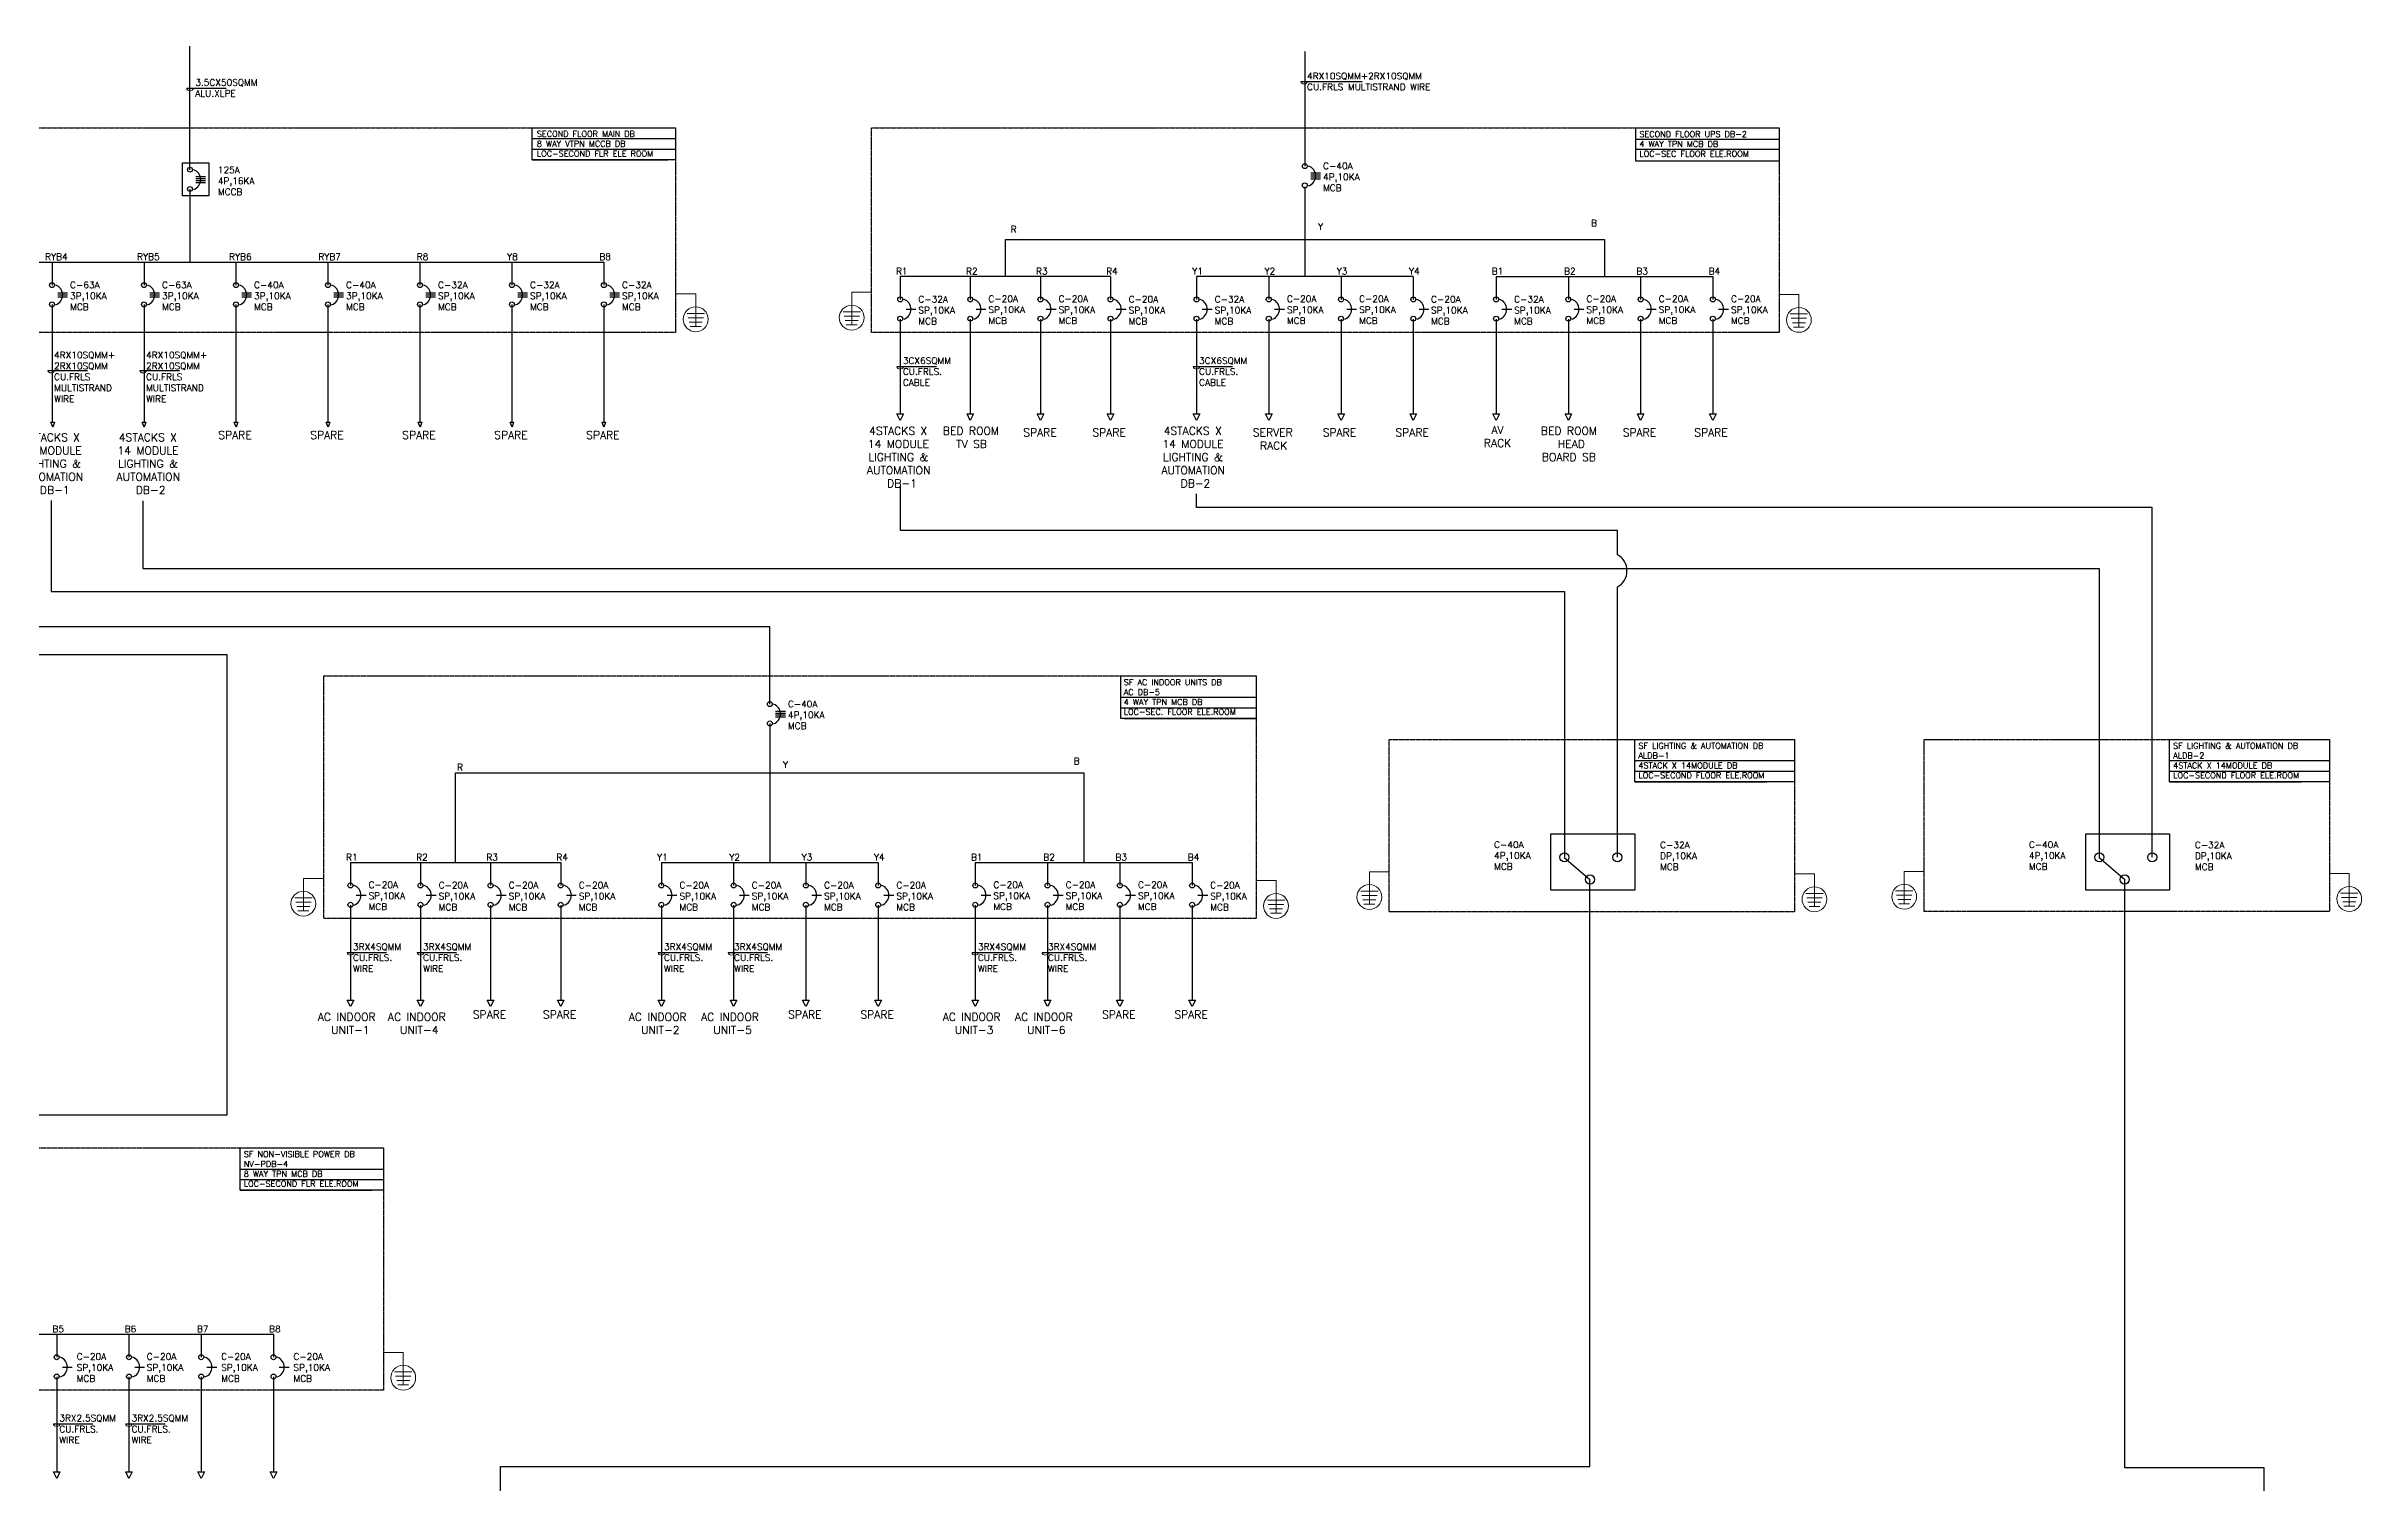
# Model space of a CAD drawing. Header units: inches. Extents: x 1505 to 45938, y 688 to 13260.
# Drawn here: x 38890 to 45938, y 4181 to 8555 of the extents above; entities that cross this region are included whole.
import ezdxf

# ---------------------------------------------------------------- set-up
doc = ezdxf.new("R2010")
doc.units = ezdxf.units.IN
doc.header["$MEASUREMENT"] = 0
doc.linetypes.add('DASHED', pattern=[0.75, 0.5, -0.25])
doc.linetypes.add('DASHED2', pattern=[0.375, 0.25, -0.125])
for name, color, linetype, lineweight in [('ELC.CABLE', 6, 'Continuous', 25), ('ELEC CT', 4, 'Continuous', 18), ('ELEC TEXT', 7, 'Continuous', 25), ('ELEC_PANEL', 3, 'DASHED', 30)]:
    doc.layers.add(name, color=color, linetype=linetype, lineweight=lineweight)
for name, color, linetype in [('ELEC MCB', 6, 'Continuous'), ('ELEC MCCB', 11, 'Continuous'), ('FITTING', 7, 'Continuous')]:
    doc.layers.add(name, color=color, linetype=linetype)
doc.styles.add('ANAMIKA', font='romans.shx')
doc.styles.add('SARVESH', font='romans.shx')

# ---------------------------------------------------------------- blocks, each defined once
blk = doc.blocks.new('3P MCB')
for points in [[(17.5, -24), (47.5, -24)], [(17.5, -30), (47.5, -30)], [(17.5, -36), (47.5, -36)]]:
    blk.add_lwpolyline(points)
at = {"lineweight": 25}
for centre in [(0, 0), (0, -58.8)]:
    blk.add_circle(centre, 7.5, dxfattribs=at)
blk.add_arc((0.6, -30), 31.9, 289.80387, 70.19613, dxfattribs=at)
blk = doc.blocks.new('EARTHING')
at = {"layer": 'ELEC CT', "color": 7}
for p, q in [((-8.8, 0), (8.8, 0)), ((-7.8, -4.4), (7.8, -4.4)), ((-6.6, -8.8), (6.6, -8.8)), ((-5.5, -13.2), (5.5, -13.2))]:
    blk.add_line(p, q, dxfattribs=at)
for points in [[(0, 19.7), (-20.1, 19.7)], [(0, -13.2), (0, 19.7)]]:
    blk.add_lwpolyline(points, dxfattribs=at)
blk.add_circle((0, -6), 12.6, dxfattribs=at)
blk = doc.blocks.new('4P MCCB')
at = {"lineweight": 25}
blk.add_lwpolyline([(-40, 100), (40, 100), (40, 0), (-40, 0)], close=True, dxfattribs=at)
for points in [[(0, 58.4), (30, 58.4)], [(0, 52.4), (30, 52.4)], [(0, 46.4), (30, 46.4)], [(0, 40.4), (30, 40.4)]]:
    blk.add_lwpolyline(points)
for centre in [(-17.5, 79.4), (-17.5, 20.6)]:
    blk.add_circle(centre, 7.5, dxfattribs=at)
blk.add_arc((-16.9, 49.4), 31.9, 289.80387, 70.19613, dxfattribs=at)
blk = doc.blocks.new('4P MCB')
for points in [[(17.5, -21), (47.5, -21)], [(17.5, -27), (47.5, -27)], [(17.5, -33), (47.5, -33)], [(17.5, -39), (47.5, -39)]]:
    blk.add_lwpolyline(points)
at = {"lineweight": 25}
for centre in [(0, 0), (0, -58.8)]:
    blk.add_circle(centre, 7.5, dxfattribs=at)
blk.add_arc((0.6, -30), 31.9, 289.80387, 70.19613, dxfattribs=at)
blk = doc.blocks.new('MCB SP')
blk.add_lwpolyline([(17.5, -30), (47.5, -30)])
at = {"lineweight": 25}
for centre in [(0, 0), (0, -58.8)]:
    blk.add_circle(centre, 7.5, dxfattribs=at)
blk.add_arc((0.6, -30), 31.9, 289.80387, 70.19613, dxfattribs=at)

msp = doc.modelspace()

# ---------------------------------------------------------------- linework, layer by layer
at = {"color": 6}
for points in [[(39327.6, 8179.5), (39327.6, 8555)], [(42721.4, 8127.9), (42721.4, 7854.9)], [(41809.6, 7854.9), (41809.6, 7966.9), (43633.3, 7966.9), (43633.3, 7854.9)], [(38907.6, 7769.7), (38907.6, 7411.2)], [(39187.6, 7769.7), (39187.6, 7411.2)], [(39467.6, 7769.7), (39467.6, 7411.2)], [(39747.6, 7769.7), (39747.6, 7411.2)], [(40027.6, 7769.7), (40027.6, 7411.2)], [(40307.6, 7769.7), (40307.6, 7411.2)], [(40587.6, 7769.7), (40587.6, 7411.2)], [(36950.1, 5117.7), (36950.1, 5303.5), (39441.1, 5303.5), (39441.1, 6703.4), (38331.5, 6703.4), (38331.5, 7248)], [(41092.5, 6553.3), (41092.5, 6788.1), (38631.9, 6788.1), (38631.9, 7248)], [(45300.5, 6087.2), (45300.5, 7151.4), (42391.2, 7151.4), (42391.2, 7193.6)], [(38904.8, 7172.6), (38904.8, 6896.1), (43511.4, 6896.1), (43511.4, 6087.2)], [(39184, 7172.3), (39184, 6966.3), (45138.8, 6966.3), (45138.8, 6086.8)], [(40135.9, 6071.6), (40135.9, 6344.6), (42048, 6344.6), (42048, 6071.6)], [(41092.5, 6344.6), (41092.5, 6071.6)], [(40272.6, 3404.9), (40272.6, 4233.1), (43588.9, 4233.1), (43588.9, 6019.7)], [(40283.9, 1618.9), (40283.9, 2266.8), (45641, 2266.8), (45641, 4229.3), (45216.8, 4229.3), (45216.8, 6019.7)]]:
    msp.add_lwpolyline(points, dxfattribs=at)
for points in [[(39317.6, 8427.5), (39437.6, 8427.5)], [(42709.2, 8448.4), (42896, 8448.4)], [(38895.3, 7569), (39015.3, 7569)], [(39175.3, 7569), (39295.3, 7569)], [(41479.6, 7580.7), (41599.6, 7580.7)], [(42381.4, 7580.7), (42501.4, 7580.7)], [(39805.9, 5797.4), (39925.9, 5797.4)], [(40019.3, 5797.4), (40139.3, 5797.4)], [(40752.5, 5797.4), (40872.5, 5797.4)], [(40965.9, 5797.4), (41085.9, 5797.4)], [(41708, 5797.4), (41828, 5797.4)], [(41921.3, 5797.4), (42041.3, 5797.4)], [(38911.8, 4363), (39031.8, 4363)], [(39131.8, 4363), (39251.8, 4363)]]:
    msp.add_lwpolyline(points)
msp.add_lwpolyline([(43672.7, 6087.2), (43672.7, 6909.8, 0.591952), (43672.7, 7008.1), (43672.7, 7081.7), (41490.3, 7081.7), (41490.3, 7216.2)], format="xyb", dxfattribs=at)
at = {"layer": 'ELC.CABLE'}
msp.add_line((38067.6, 7898.5), (40587.6, 7898.5), dxfattribs=at)
for points in [[(42721.4, 8539.2), (42721.4, 8190.6)], [(38907.6, 7898.5), (38907.6, 7828.5)], [(39187.6, 7898.5), (39187.6, 7828.5)], [(39467.6, 7898.5), (39467.6, 7828.5)], [(39747.6, 7898.5), (39747.6, 7828.5)], [(40027.6, 7898.5), (40027.6, 7828.5)], [(40307.6, 7898.5), (40307.6, 7828.5)], [(40587.6, 7898.5), (40587.6, 7828.5)], [(42129.7, 7854.9), (41489.6, 7854.9), (41489.6, 7784.9)], [(41702.9, 7854.9), (41702.9, 7784.9)], [(41916.3, 7854.9), (41916.3, 7784.9)], [(42129.7, 7854.9), (42129.7, 7784.9)], [(43051.4, 7854.9), (42391.4, 7854.9), (42391.4, 7784.9)], [(42611.4, 7854.9), (42611.4, 7784.9)], [(42831.4, 7854.9), (42831.4, 7784.9)], [(43051.4, 7854.9), (43051.4, 7784.9)], [(43303.3, 7854.9), (43303.3, 7784.9)], [(43303.3, 7854.9), (43963.3, 7854.9)], [(43523.3, 7854.9), (43523.3, 7784.9)], [(43743.3, 7854.9), (43743.3, 7784.9)], [(43963.3, 7854.9), (43963.3, 7784.9)], [(41489.6, 7725.1), (41489.6, 7436.2)], [(41702.9, 7725.1), (41702.9, 7436.2)], [(41916.3, 7725.1), (41916.3, 7436.2)], [(42129.7, 7725.1), (42129.7, 7436.2)], [(42391.4, 7725.1), (42391.4, 7436.2)], [(42611.4, 7725.1), (42611.4, 7436.2)], [(42831.4, 7725.1), (42831.4, 7436.2)], [(43051.4, 7725.1), (43051.4, 7436.2)], [(43303.3, 7725.1), (43303.3, 7436.2)], [(43523.3, 7725.1), (43523.3, 7436.2)], [(43743.3, 7725.1), (43743.3, 7436.2)], [(43963.3, 7725.1), (43963.3, 7436.2)], [(41092.5, 6494.6), (41092.5, 6344.6)], [(39815.9, 6071.6), (39815.9, 6001.6)], [(39815.9, 6071.6), (40456, 6071.6), (40456, 6001.6)], [(40029.3, 6071.6), (40029.3, 6001.6)], [(40242.6, 6071.6), (40242.6, 6001.6)], [(40762.5, 6071.6), (40762.5, 6001.6)], [(40762.5, 6071.6), (41422.5, 6071.6), (41422.5, 6001.6)], [(40982.5, 6071.6), (40982.5, 6001.6)], [(41202.5, 6071.6), (41202.5, 6001.6)], [(41718, 6071.6), (41718, 6001.6)], [(41718, 6071.6), (42378, 6071.6), (42378, 6001.6)], [(41938, 6071.6), (41938, 6001.6)], [(42158, 6071.6), (42158, 6001.6)], [(39815.9, 5941.8), (39815.9, 5652.9)], [(40029.3, 5941.8), (40029.3, 5652.9)], [(40242.6, 5941.8), (40242.6, 5652.9)], [(40456, 5941.8), (40456, 5652.9)], [(40762.5, 5941.8), (40762.5, 5652.9)], [(40982.5, 5941.8), (40982.5, 5652.9)], [(41202.5, 5941.8), (41202.5, 5652.9)], [(41422.5, 5941.8), (41422.5, 5652.9)], [(41718, 5941.8), (41718, 5652.9)], [(41938, 5941.8), (41938, 5652.9)], [(42158, 5941.8), (42158, 5652.9)], [(42378, 5941.8), (42378, 5652.9)], [(38041.8, 4635.9), (39581.8, 4635.9), (39581.8, 4565.9)], [(38921.8, 4635.9), (38921.8, 4565.9)], [(39141.8, 4635.9), (39141.8, 4565.9)], [(39361.8, 4635.9), (39361.8, 4565.9)], [(39581.8, 4635.9), (39581.8, 4565.9)], [(38921.8, 4506.1), (38921.8, 4217.3)], [(39141.8, 4506.1), (39141.8, 4217.3)], [(39361.8, 4506.1), (39361.8, 4217.3)], [(39581.8, 4506.1), (39581.8, 4217.3)]]:
    msp.add_lwpolyline(points, dxfattribs=at)
for points in [[(41489.6, 7416.2), (41479.6, 7436.2), (41499.6, 7436.2)], [(41702.9, 7416.2), (41692.9, 7436.2), (41712.9, 7436.2)], [(41916.3, 7416.2), (41906.3, 7436.2), (41926.3, 7436.2)], [(42129.7, 7416.2), (42119.7, 7436.2), (42139.7, 7436.2)], [(42391.4, 7416.2), (42381.4, 7436.2), (42401.4, 7436.2)], [(42611.4, 7416.2), (42601.4, 7436.2), (42621.4, 7436.2)], [(42831.4, 7416.2), (42821.4, 7436.2), (42841.4, 7436.2)], [(43051.4, 7416.2), (43041.4, 7436.2), (43061.4, 7436.2)], [(43303.3, 7416.2), (43293.3, 7436.2), (43313.3, 7436.2)], [(43523.3, 7416.2), (43513.3, 7436.2), (43533.3, 7436.2)], [(43743.3, 7416.2), (43733.3, 7436.2), (43753.3, 7436.2)], [(43963.3, 7416.2), (43953.3, 7436.2), (43973.3, 7436.2)], [(39815.9, 5632.9), (39805.9, 5652.9), (39825.9, 5652.9)], [(40029.3, 5632.9), (40019.3, 5652.9), (40039.3, 5652.9)], [(40242.6, 5632.9), (40232.6, 5652.9), (40252.6, 5652.9)], [(40456, 5632.9), (40446, 5652.9), (40466, 5652.9)], [(40762.5, 5632.9), (40752.5, 5652.9), (40772.5, 5652.9)], [(40982.5, 5632.9), (40972.5, 5652.9), (40992.5, 5652.9)], [(41202.5, 5632.9), (41192.5, 5652.9), (41212.5, 5652.9)], [(41422.5, 5632.9), (41412.5, 5652.9), (41432.5, 5652.9)], [(41718, 5632.9), (41708, 5652.9), (41728, 5652.9)], [(41938, 5632.9), (41928, 5652.9), (41948, 5652.9)], [(42158, 5632.9), (42148, 5652.9), (42168, 5652.9)], [(42378, 5632.9), (42368, 5652.9), (42388, 5652.9)], [(38921.8, 4197.3), (38911.8, 4217.3), (38931.8, 4217.3)], [(39141.8, 4197.3), (39131.8, 4217.3), (39151.8, 4217.3)], [(39361.8, 4197.3), (39351.8, 4217.3), (39371.8, 4217.3)], [(39581.8, 4197.3), (39571.8, 4217.3), (39591.8, 4217.3)]]:
    msp.add_lwpolyline(points, close=True, dxfattribs=at)
at = {"layer": 'ELEC TEXT', "color": 6}
for points in [[(39327.6, 8120.7), (39327.6, 7898.5)], [(38904.3, 7411.2), (38915.3, 7411.2), (38910.3, 7396.2), (38904.3, 7411.2)], [(39181.8, 7411.2), (39192.8, 7411.2), (39187.8, 7396.2), (39181.8, 7411.2)], [(39461.8, 7411.2), (39472.8, 7411.2), (39467.8, 7396.2), (39461.8, 7411.2)], [(39741.8, 7411.2), (39752.8, 7411.2), (39747.8, 7396.2), (39741.8, 7411.2)], [(40021.8, 7411.2), (40032.8, 7411.2), (40027.8, 7396.2), (40021.8, 7411.2)], [(40301.8, 7411.2), (40312.8, 7411.2), (40307.8, 7396.2), (40301.8, 7411.2)], [(40581.8, 7411.2), (40592.8, 7411.2), (40587.8, 7396.2), (40581.8, 7411.2)], [(43510.9, 6086.8), (43588.9, 6019.7)], [(45138.8, 6086.8), (45216.8, 6019.7)]]:
    msp.add_lwpolyline(points, dxfattribs=at)
for points in [[(43470.2, 6158.5), (43725.2, 6158.5), (43725.2, 5987.2), (43470.2, 5987.2)], [(45098, 6158.5), (45353, 6158.5), (45353, 5987.2), (45098, 5987.2)]]:
    msp.add_lwpolyline(points, close=True, dxfattribs=at)
for centre in [(43511.4, 6087.2), (43672.7, 6087.2), (45139.3, 6087.2), (45300.5, 6087.2), (43588.9, 6019.7), (45216.8, 6019.7)]:
    msp.add_circle(centre, 13.8, dxfattribs=at)
at = {"layer": 'ELEC_PANEL', "linetype": 'DASHED2'}
for points in [[(37849.4, 8307.3), (40805.8, 8307.3), (40805.8, 7684.5), (37849.4, 7684.5)], [(41402.3, 8307.3), (44164.6, 8307.3), (44164.6, 7684.5), (41402.3, 7684.5)], [(39735, 6639.1), (42573.1, 6639.1), (42573.1, 5901.2), (39735, 5901.2)], [(42978, 6446.2), (44212.1, 6446.2), (44212.1, 5921.5), (42978, 5921.5)], [(44605.9, 6446.2), (45840, 6446.2), (45840, 5922.4), (44605.9, 5922.4)], [(34124.9, 5203.5), (39916.3, 5203.5), (39916.3, 4465.6), (34124.9, 4465.6)]]:
    msp.add_lwpolyline(points, close=True, dxfattribs=at)
at = {"layer": 'ELEC_PANEL'}
msp.add_lwpolyline([(40369.6, 8307.3), (40805.8, 8307.3), (40805.8, 8210.1), (40369.6, 8210)], close=True, dxfattribs=at)
at = {"layer": 'ELEC_PANEL', "linetype": 'Continuous'}
for points in [[(40369.6, 8274.9), (40805.8, 8274.9)], [(44164.6, 8205.5), (43728.5, 8205.5), (43728.5, 8307.3), (44164.6, 8307.3), (44164.6, 8205.5)], [(43728.5, 8273), (44164.6, 8273)], [(40369.6, 8242.5), (40805.8, 8242.5)], [(40369.6, 8210), (40781.9, 8210.1)], [(40369.6, 8210), (40781.9, 8210.1)], [(43728.5, 8241.8), (44164.6, 8241.8)], [(42573.1, 6509.5), (42161.3, 6509.5), (42161.3, 6639.1), (42573.1, 6639.1), (42573.1, 6509.5)], [(42161.3, 6574.3), (42573.1, 6574.3)], [(42161.3, 6541.9), (42573.1, 6541.9)], [(42171.1, 6541.9), (42573.1, 6541.9)], [(42171.1, 6509.5), (42573.1, 6509.5)], [(44212.1, 6316.6), (43725.5, 6316.6), (43725.5, 6446.2), (44212.1, 6446.2), (44212.1, 6316.6)], [(45840, 6316.6), (45353.3, 6316.6), (45353.3, 6446.2), (45840, 6446.2), (45840, 6316.6)], [(43725.5, 6381.4), (44212.1, 6381.4)], [(43725.5, 6349), (44127.5, 6349)], [(43725.5, 6349), (44212.1, 6349)], [(45353.3, 6381.4), (45840, 6381.4)], [(45353.3, 6349), (45755.3, 6349)], [(45353.3, 6349), (45840, 6349)], [(43725.5, 6316.6), (44127.5, 6316.6)], [(45353.3, 6316.6), (45755.3, 6316.6)], [(39916.3, 5073.9), (39480.2, 5073.9), (39480.2, 5203.5), (39916.3, 5203.5), (39916.3, 5073.9)], [(39480.2, 5138.7), (39916.3, 5138.7)], [(39480.2, 5106.3), (39882.2, 5106.3)], [(39480.2, 5106.3), (39916.3, 5106.3)], [(39480.2, 5073.9), (39882.2, 5073.9)]]:
    msp.add_lwpolyline(points, dxfattribs=at)
at = {"layer": 'ELEC_PANEL'}
msp.add_lwpolyline([(40369.6, 8242.5), (40714.1, 8242.5)], dxfattribs=at)
at = {"layer": 'FITTING', "lineweight": 15, "extrusion": (0, 0, -1)}
for centre in [(39327.6, 8427.5), (42719.2, 8448.4), (38905.3, 7569), (39185.3, 7569), (41489.6, 7580.7), (42391.4, 7580.7), (39815.9, 5797.4), (40029.3, 5797.4), (40762.5, 5797.4), (40975.9, 5797.4), (41718, 5797.4), (41931.3, 5797.4), (38921.8, 4363), (39141.8, 4363)]:
    msp.add_ellipse(centre, major_axis=(-10, 0), ratio=0.785432, start_param=3.141593, end_param=6.283185, dxfattribs=at)

# ---------------------------------------------------------------- block references
at = {"layer": 'ELEC MCB', "color": 6, "lineweight": 25}
for name, p in [('4P MCB', (42721.4, 8190.6)), ('3P MCB', (39187.6, 7828.5)), ('3P MCB', (39467.6, 7828.5)), ('3P MCB', (39747.6, 7828.5)), ('3P MCB', (40027.6, 7828.5)), ('3P MCB', (40307.6, 7828.5)), ('3P MCB', (40587.6, 7828.5)), ('MCB SP', (41489.6, 7784.9)), ('MCB SP', (41702.9, 7784.9)), ('MCB SP', (41916.3, 7784.9)), ('MCB SP', (42129.7, 7784.9)), ('MCB SP', (42391.4, 7784.9)), ('MCB SP', (42611.4, 7784.9)), ('MCB SP', (42831.4, 7784.9)), ('MCB SP', (43051.4, 7784.9)), ('MCB SP', (43303.3, 7784.9)), ('MCB SP', (43523.3, 7784.9)), ('MCB SP', (43743.3, 7784.9)), ('MCB SP', (43963.3, 7784.9)), ('4P MCB', (41092.5, 6553.3)), ('MCB SP', (39815.9, 6001.6)), ('MCB SP', (40029.3, 6001.6)), ('MCB SP', (40242.6, 6001.6)), ('MCB SP', (40456, 6001.6)), ('MCB SP', (40762.5, 6001.6)), ('MCB SP', (40982.5, 6001.6)), ('MCB SP', (41202.5, 6001.6)), ('MCB SP', (41422.5, 6001.6)), ('MCB SP', (41718, 6001.6)), ('MCB SP', (41938, 6001.6)), ('MCB SP', (42158, 6001.6)), ('MCB SP', (42378, 6001.6)), ('MCB SP', (38921.8, 4565.9)), ('MCB SP', (39141.8, 4565.9)), ('MCB SP', (39361.8, 4565.9)), ('MCB SP', (39581.8, 4565.9))]:
    msp.add_blockref(name, p, dxfattribs=at)
at = {"layer": 'ELEC MCB', "color": 2, "lineweight": 25, "true_color": 0xf1eb1f}
msp.add_blockref('3P MCB', (38907.6, 7828.5), dxfattribs=at)
at = {"layer": 'ELEC MCCB'}
msp.add_blockref('4P MCCB', (39345.1, 8100.1), dxfattribs=at)
at = {"layer": 'ELEC_PANEL', "color": 7, "yscale": 3, "zscale": 3}
for p, xscale in [((40867.1, 7742.5), 3), ((41341.9, 7747.4), -3), ((44224.9, 7740.5), 3), ((39672.7, 5964.1), -3), ((42633.4, 5957.2), 3), ((42917.7, 5984.4), -3), ((44272.5, 5977.5), 3), ((44545.6, 5985.3), -3), ((45900.3, 5978.4), 3), ((39976.7, 4521.5), 3)]:
    msp.add_blockref('EARTHING', p, dxfattribs=dict(at, xscale=xscale))

# ---------------------------------------------------------------- texts
at = {"layer": 'ELEC TEXT', "linetype": 'DASHED2', "char_height": 20, "attachment_point": 4, "style": 'SARVESH'}
for s, insert, width in [('4RX10SQMM+2RX10SQMM CU.FRLS MULTISTRAND WIRE ', (42727.9, 8448), 440.875), ('3.5CX50SQMM \\PALU.XLPE', (39343.8, 8428.4), 200.319), ('\\pt60.01;125A\\P\\ptz;4P,16KA\\PMCCB', (39412.5, 8145.4), 200.319), ('\\pt60.01;C-40A\\P\\ptz;4P,10KA\\PMCB', (42776.6, 8157.6), 200.319), ('\\pt60.01;R', (41825.7, 7998.6), 200.319), ('\\pt60.01;Y', (42761.4, 8006.3), 200.319), ('\\pt60.01;B', (43592.1, 8017.3), 200.319), ('\\pt60.01;RYB4', (38886.8, 7914.7), 200.319), ('\\pt60.01;RYB5', (39166.8, 7914.7), 200.319), ('\\pt60.01;RYB6', (39446.8, 7914.7), 200.319), ('\\pt60.01;RYB7', (39718.2, 7914.7), 200.319), ('\\pt60.01;R8', (40018.1, 7914.7), 200.319), ('\\pt60.01;Y8', (40292.9, 7914.7), 200.319), ('\\pt60.01;B8 ', (40573.5, 7914.7), 200.319), ('\\pt60.01;C-63A\\P\\ptz;3P,10KA\\PMCB', (38962.7, 7795.5), 200.319), ('\\pt60.01;C-63A\\P\\ptz;3P,10KA\\PMCB', (39242.7, 7795.5), 200.319), ('\\pt60.01;C-40A\\P\\ptz;3P,10KA\\PMCB', (39522.7, 7795.5), 200.319), ('\\pt60.01;C-40A\\P\\ptz;3P,10KA\\PMCB', (39802.7, 7795.5), 200.319), ('\\pt60.01;C-32A\\P\\ptz;SP,10KA\\PMCB', (40082.7, 7795.5), 200.319), ('\\pt60.01;C-32A\\P\\ptz;SP,10KA\\PMCB', (40362.7, 7795.5), 200.319), ('\\pt60.01;C-32A\\P\\ptz;SP,10KA\\PMCB', (40642.7, 7795.5), 200.319), ('\\pt60.01;R1', (41476.5, 7870.8), 200.319), ('\\pt60.01;R2', (41689.8, 7870.8), 200.319), ('\\pt60.01;R3', (41903.2, 7870.8), 200.319), ('\\pt60.01;R4', (42116.6, 7870.8), 200.319), ('\\pt60.01;Y1', (42378.3, 7870.8), 200.319), ('\\pt60.01;Y2', (42598.3, 7870.8), 200.319), ('\\pt60.01;Y3', (42818.3, 7870.8), 200.319), ('\\pt60.01;Y4', (43038.3, 7870.8), 200.319), ('\\pt60.01;B1', (43290.2, 7870.8), 200.319), ('\\pt60.01;B2', (43510.2, 7870.8), 200.319), ('\\pt60.01;B3', (43730.2, 7870.8), 200.319), ('\\pt60.01;B4', (43950.2, 7870.8), 200.319), ('\\pt60.01;C-32A\\P\\ptz;SP,10KA\\PMCB', (41544.7, 7751.9), 200.319), ('\\pt60.01;C-20A\\P\\ptz;SP,10KA\\PMCB', (41758.1, 7753.6), 200.319), ('\\pt60.01;C-20A\\P\\ptz;SP,10KA\\PMCB', (41971.5, 7753.5), 200.319), ('\\pt60.01;C-20A\\P\\ptz;SP,10KA\\PMCB', (42184.8, 7751.9), 200.319), ('\\pt60.01;C-32A\\P\\ptz;SP,10KA\\PMCB', (42446.6, 7751.9), 200.319), ('\\pt60.01;C-20A\\P\\ptz;SP,10KA\\PMCB', (42666.6, 7753.5), 200.319), ('\\pt60.01;C-20A\\P\\ptz;SP,10KA\\PMCB', (42886.6, 7753.6), 200.319), ('\\pt60.01;C-20A\\P\\ptz;SP,10KA\\PMCB', (43105.4, 7751.9), 200.319), ('\\pt60.01;C-32A\\P\\ptz;SP,10KA\\PMCB', (43358.4, 7751.9), 200.319), ('\\pt60.01;C-20A\\P\\ptz;SP,10KA\\PMCB', (43578.4, 7753.5), 200.319), ('\\pt60.01;C-20A\\P\\ptz;SP,10KA\\PMCB', (43798.4, 7753.6), 200.319), ('\\pt60.01;C-20A\\P\\ptz;SP,10KA\\PMCB', (44018.4, 7753.5), 200.319), ('4RX10SQMM+\\P2RX10SQMM CU.FRLS MULTISTRAND WIRE ', (38914, 7549), 200.319), ('4RX10SQMM+\\P2RX10SQMM CU.FRLS MULTISTRAND WIRE ', (39194, 7549), 200.319), ('3CX6SQMM \\PCU.FRLS.\\PCABLE', (41497.6, 7565.1), 200.319), ('3CX6SQMM \\PCU.FRLS.\\PCABLE', (42399.4, 7565.1), 200.319), ('\\pt60.01;C-40A\\P\\ptz;4P,10KA\\PMCB', (41147.7, 6520.4), 200.319), ('\\pt60.01;R', (40140.3, 6361.3), 200.319), ('\\pt60.01;Y', (41132.5, 6369.1), 200.319), ('\\pt60.01;B', (42017.7, 6380), 200.319), ('\\pt60.01;C-40A\\P\\ptz;4P,10KA\\PMCB', (43297.4, 6092.4), 200.319), ('\\pt60.01;C-32A\\P\\ptz;DP,10KA\\PMCB', (43802.6, 6091.4), 200.319), ('\\pt60.01;C-40A\\P\\ptz;4P,10KA\\PMCB', (44925.2, 6092.4), 200.319), ('\\pt60.01;C-32A\\P\\ptz;DP,10KA\\PMCB', (45430.5, 6091.4), 200.319), ('\\pt60.01;R1', (39802.8, 6087.5), 200.319), ('\\pt60.01;R2', (40016.2, 6087.5), 200.319), ('\\pt60.01;R3', (40229.5, 6087.5), 200.319), ('\\pt60.01;R4', (40442.9, 6087.5), 200.319), ('\\pt60.01;Y1', (40749.4, 6087.5), 200.319), ('\\pt60.01;Y2', (40969.4, 6087.5), 200.319), ('\\pt60.01;Y3', (41189.4, 6087.5), 200.319), ('\\pt60.01;Y4', (41409.4, 6087.5), 200.319), ('\\pt60.01;B1', (41704.9, 6087.5), 200.319), ('\\pt60.01;B2', (41924.9, 6087.5), 200.319), ('\\pt60.01;B3', (42144.9, 6087.5), 200.319), ('\\pt60.01;B4', (42364.9, 6087.5), 200.319), ('\\pt60.01;C-20A\\P\\ptz;SP,10KA\\PMCB', (39871.1, 5970.3), 200.319), ('\\pt60.01;C-20A\\P\\ptz;SP,10KA\\PMCB', (40084.4, 5969), 200.319), ('\\pt60.01;C-20A\\P\\ptz;SP,10KA\\PMCB', (40297.8, 5969), 200.319), ('\\pt60.01;C-20A\\P\\ptz;SP,10KA\\PMCB', (40511.2, 5969), 200.319), ('\\pt60.01;C-20A\\P\\ptz;SP,10KA\\PMCB', (40817.7, 5969), 200.319), ('\\pt60.01;C-20A\\P\\ptz;SP,10KA\\PMCB', (41037.7, 5969), 200.319), ('\\pt60.01;C-20A\\P\\ptz;SP,10KA\\PMCB', (41257.7, 5969), 200.319), ('\\pt60.01;C-20A\\P\\ptz;SP,10KA\\PMCB', (41477.7, 5969), 200.319), ('\\pt60.01;C-20A\\P\\ptz;SP,10KA\\PMCB', (41773.1, 5970.3), 200.319), ('\\pt60.01;C-20A\\P\\ptz;SP,10KA\\PMCB', (41993.1, 5970.3), 200.319), ('\\pt60.01;C-20A\\P\\ptz;SP,10KA\\PMCB', (42213.1, 5970.3), 200.319), ('\\pt60.01;C-20A\\P\\ptz;SP,10KA\\PMCB', (42433.1, 5969), 200.319), ('3RX4SQMM \\PCU.FRLS.\\PWIRE', (39823.9, 5781.8), 200.319), ('3RX4SQMM \\PCU.FRLS.\\PWIRE', (40037.3, 5781.8), 200.319), ('3RX4SQMM \\PCU.FRLS.\\PWIRE', (40770.5, 5781.8), 200.319), ('3RX4SQMM \\PCU.FRLS.\\PWIRE', (40983.9, 5781.8), 200.319), ('3RX4SQMM \\PCU.FRLS.\\PWIRE', (41726, 5781.8), 200.319), ('3RX4SQMM \\PCU.FRLS.\\PWIRE', (41939.3, 5781.8), 200.319), ('\\pt60.01;B5', (38908.7, 4651.8), 200.319), ('\\pt60.01;B6', (39128.7, 4651.8), 200.319), ('\\pt60.01;B7', (39348.7, 4651.8), 200.319), ('\\pt60.01;B8', (39568.7, 4651.8), 200.319), ('\\pt60.01;C-20A\\P\\ptz;SP,10KA\\PMCB', (38982.6, 4534.6), 200.319), ('\\pt60.01;C-20A\\P\\ptz;SP,10KA\\PMCB', (39196, 4534.6), 200.319), ('\\pt60.01;C-20A\\P\\ptz;SP,10KA\\PMCB', (39422.6, 4534.6), 200.319), ('\\pt60.01;C-20A\\P\\ptz;SP,10KA\\PMCB', (39642.6, 4534.6), 200.319), ('3RX2.5SQMM \\PCU.FRLS.\\PWIRE', (38929.8, 4347.4), 200.319), ('3RX2.5SQMM \\PCU.FRLS.\\PWIRE', (39149.8, 4347.4), 200.319)]:
    msp.add_mtext(s, dxfattribs=dict(at, insert=insert, width=width))
at = {"layer": 'ELEC TEXT', "attachment_point": 1, "style": 'ANAMIKA'}
for s, insert, char_height, width in [('SECOND FLOOR MAIN DB\\P8 WAY VTPN MCCB DB\\PLOC-SECOND FLR ELE ROOM', (40383.5, 8297.5), 18, 461.336), ('SECOND FLOOR UPS DB-2 \\P4 WAY TPN MCB DB\\PLOC-SEC FLOOR ELE.ROOM', (43739.5, 8296.8), 18, 649.053), ('\\pi12.40625;4STACKS X \\P\\pi8.40625;14 MODULE \\P\\pi10.12053;LIGHTING & \\P\\pi5.5491;AUTOMATION \\P\\pi67.26339;DB-1', (38803.4, 7377), 24, 220.241), ('\\pi30.02695;4STACKS X \\P\\pi26.02695;14 MODULE \\P\\pi27.74123;LIGHTING & \\P\\pi23.16981;AUTOMATION \\P\\pi81.45552;DB-2', (39080.9, 7377), 24, 255.482), ('SPARE', (39413.7, 7384), 24, 140.754), ('SPARE', (39693.7, 7384), 24, 140.754), ('SPARE', (39973.7, 7384), 24, 140.754), ('SPARE', (40253.7, 7384), 24, 140.754), ('SPARE', (40533.7, 7384), 24, 140.754), ('\\pi12.40625;4STACKS X \\P\\pi8.40625;14 MODULE \\P\\pi10.12053;LIGHTING & \\P\\pi5.5491;AUTOMATION \\P\\pi67.26339;DB-1', (41382.6, 7397), 24, 220.241), ('\\pi7.52092;BED ROOM \\P\\pi48.09235;TV SB', (41611.9, 7397), 24, 201.328), ('SPARE', (41864.1, 7391.9), 24, 140.754), ('SPARE', (42074.4, 7391.9), 24, 140.754), ('\\pi30.02695;4STACKS X \\P\\pi26.02695;14 MODULE \\P\\pi27.74123;LIGHTING & \\P\\pi23.16981;AUTOMATION \\P\\pi81.45552;DB-2', (42261.5, 7397), 24, 255.482), ('\\pi6.37722;SERVER \\P\\pi28.09151;RACK', (42556.5, 7391.9), 24, 140.754), ('SPARE', (42775.4, 7391.9), 24, 140.754), ('SPARE', (42996.9, 7391.9), 24, 140.754), ('\\pi47.86868;AV \\P\\pi25.01154;RACK', (43241.1, 7399.6), 24, 134.595), ('\\pi7.52092;BED ROOM \\P\\pi58.9495;HEAD \\P\\pi10.37807;BOARD SB', (43432.2, 7397), 24, 201.328), ('SPARE', (43688.7, 7391.9), 24, 140.754), ('SPARE', (43906.6, 7391.9), 24, 140.754), ('SF AC INDOOR UNITS DB \\PAC DB-5  \\P4 WAY TPN MCB DB\\PLOC-SEC. FLOOR ELE.ROOM', (42169.9, 6628.7), 18, 649.053), ('SF LIGHTING & AUTOMATION DB\\PALDB-1  \\P4STACK X 14MODULE DB\\PLOC-SECOND FLOOR ELE.ROOM', (43736.5, 6435.7), 18, 649.053), ('SF LIGHTING & AUTOMATION DB\\PALDB-2  \\P4STACK X 14MODULE DB\\PLOC-SECOND FLOOR ELE.ROOM', (45364.4, 6435.7), 18, 649.053), ('\\pi3.3348;AC INDOOR \\P\\pi43.90623;UNIT-1', (39713.4, 5613.7), 24, 203.241), ('\\pi3.3348;AC INDOOR \\P\\pi39.90623;UNIT-4', (39926.7, 5613.7), 24, 203.241), ('SPARE', (40188.5, 5620.7), 24, 140.754), ('SPARE', (40401.9, 5620.7), 24, 140.754), ('\\pi3.3348;AC INDOOR \\P\\pi40.47765;UNIT-2', (40660, 5613.7), 24, 203.241), ('\\pi3.3348;AC INDOOR \\P\\pi40.47765;UNIT-5', (40880, 5613.7), 24, 203.241), ('SPARE', (41148.4, 5620.7), 24, 140.754), ('SPARE', (41368.4, 5620.7), 24, 140.754), ('\\pi3.3348;AC INDOOR \\P\\pi40.47765;UNIT-3', (41615.4, 5613.7), 24, 203.241), ('\\pi3.3348;AC INDOOR \\P\\pi40.47765;UNIT-6', (41835.4, 5613.7), 24, 203.241), ('SPARE', (42103.9, 5620.7), 24, 140.754), ('SPARE', (42323.9, 5620.7), 24, 140.754), ('SF NON-VISIBLE POWER DB \\PNV-PDB-4  \\P8 WAY TPN MCB DB\\PLOC-SECOND FLR ELE.ROOM', (39491.3, 5193), 18, 649.053)]:
    msp.add_mtext(s, dxfattribs=dict(at, insert=insert, char_height=char_height, width=width))

doc.saveas('drawing.dxf')
